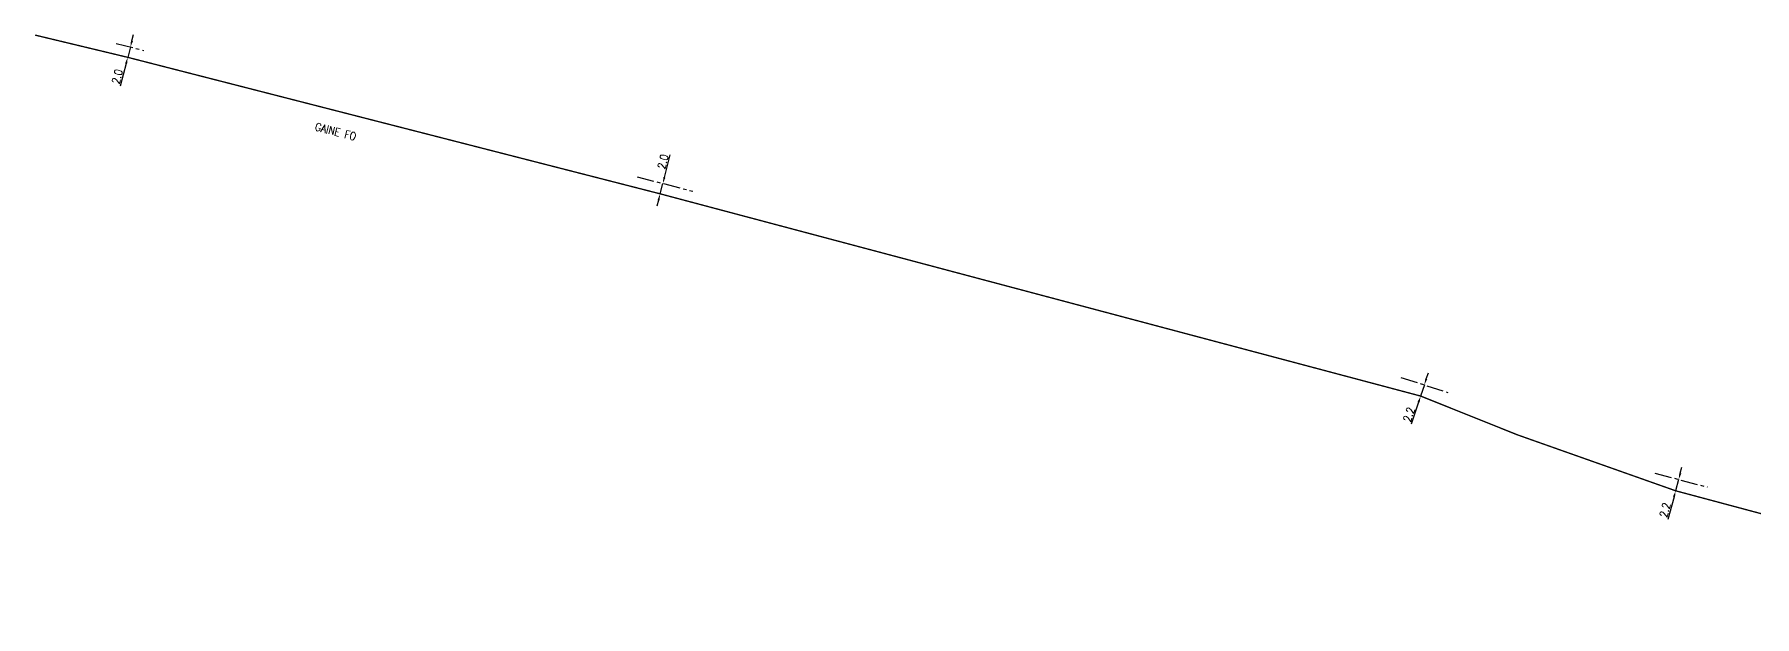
# Model space of a CAD drawing. Header units: millimetres. Extents: x 176014 to 176659, y 162887 to 163000.
# Drawn here: x 176013.6 to 176336.1, y 162891 to 163000.1 of the extents above; entities that cross this region are included whole.
import ezdxf
from ezdxf.enums import TextEntityAlignment as Align

# ---------------------------------------------------------------- set-up
doc = ezdxf.new("R2010")
doc.units = ezdxf.units.MM
doc.header["$PDMODE"] = 34
doc.linetypes.add('CENTER', pattern=[50.8, 31.75, -6.35, 6.35, -6.35])
doc.linetypes.add('O_GAINE', pattern=[2000, 1000, 1000])
doc.layers.get('Defpoints').update_dxf_attribs({"linetype": 'CONTINUOUS'})
doc.layers.add('O_100', color=6, linetype='O_GAINE')
doc.styles.get("Standard").update_dxf_attribs({"font": 'romans.shx', "width": 0.85})
doc.dimstyles.get("Standard").update_dxf_attribs({"dimtxt": 1.5, "dimasz": 1.2, "dimexe": 0.625, "dimexo": 0.625, "dimgap": 0.25, "dimtad": 1, "dimdec": 1, "dimzin": 0, "dimdsep": 46, "dimtxsty": 'Standard', "dimcen": -0.5, "dimadec": 0, "dimazin": 0, "dimtfac": 1, "dimtdec": 1, "dimtmove": 0, "dimatfit": 3, "dimfxl": 1, "dimtolj": 1, "dimtzin": 0, "dimarcsym": 0})

# ---------------------------------------------------------------- blocks, each defined once
blk = doc.blocks.new('*D0')
at = {"layer": 'Defpoints', "color": 0, "linetype": 'Continuous'}
for p in [(176031.6, 162997.77), (176031.6, 162997.77), (176031.1, 162995.83)]:
    blk.add_point(p, dxfattribs=at)
at = {"layer": 'O_100', "color": 0, "linetype": 'Continuous', "lineweight": -2}
for p, q in [((176031.9, 162998.93), (176032.2, 163000.09)), ((176031.6, 162997.77), (176031.1, 162995.83)), ((176030.8, 162994.67), (176029.7, 162990.44))]:
    blk.add_line(p, q, dxfattribs=at)
at = {"layer": 'O_100', "color": 0, "linetype": 'Continuous'}
for points in [[(176031.71, 162998.98), (176032.1, 162998.88), (176031.6, 162997.77)], [(176030.6, 162994.72), (176030.99, 162994.62), (176031.1, 162995.83)]]:
    blk.add_solid(points, dxfattribs=at)
at = {"layer": 'O_100', "color": 0, "linetype": 'Continuous', "insert": (176029.13, 162992.23), "char_height": 1.5, "attachment_point": 5, "rotation": 75.4588}
blk.add_mtext('\\A1;2.0', dxfattribs=at)
blk = doc.blocks.new('*D1')
at = {"layer": 'Defpoints', "color": 0, "linetype": 'Continuous'}
for p in [(176131.42, 162972.18), (176131.42, 162972.18), (176130.92, 162970.25)]:
    blk.add_point(p, dxfattribs=at)
at = {"layer": 'O_100', "color": 0, "linetype": 'Continuous', "lineweight": -2}
for p, q in [((176131.72, 162973.34), (176132.82, 162977.58)), ((176130.92, 162970.25), (176131.42, 162972.18)), ((176130.62, 162969.09), (176130.32, 162967.92))]:
    blk.add_line(p, q, dxfattribs=at)
at = {"layer": 'O_100', "color": 0, "linetype": 'Continuous'}
for points in [[(176131.53, 162973.39), (176131.92, 162973.29), (176131.42, 162972.18)], [(176130.43, 162969.14), (176130.81, 162969.04), (176130.92, 162970.25)]]:
    blk.add_solid(points, dxfattribs=at)
at = {"layer": 'O_100', "color": 0, "linetype": 'Continuous', "insert": (176131.45, 162976.29), "char_height": 1.5, "attachment_point": 5, "rotation": 75.4831}
blk.add_mtext('\\A1;2.0', dxfattribs=at)
blk = doc.blocks.new('*D2')
at = {"layer": 'Defpoints', "color": 0, "linetype": 'Continuous'}
for p in [(176273.5, 162932.35), (176274.19, 162934.44), (176274.19, 162934.44)]:
    blk.add_point(p, dxfattribs=at)
at = {"layer": 'O_100', "color": 0, "linetype": 'Continuous', "lineweight": -2}
for p, q in [((176274.56, 162935.58), (176274.94, 162936.72)), ((176272.9, 162932.55), (176272.9, 162932.55)), ((176274.19, 162934.44), (176273.5, 162932.35)), ((176273.59, 162934.63), (176273.59, 162934.63)), ((176273.12, 162931.21), (176271.75, 162927.06))]:
    blk.add_line(p, q, dxfattribs=at)
at = {"layer": 'O_100', "color": 0, "linetype": 'Continuous'}
for points in [[(176274.37, 162935.64), (176274.75, 162935.52), (176274.19, 162934.44)], [(176272.93, 162931.27), (176273.31, 162931.15), (176273.5, 162932.35)]]:
    blk.add_solid(points, dxfattribs=at)
at = {"layer": 'O_100', "color": 0, "linetype": 'Continuous', "insert": (176271.3, 162928.88), "char_height": 1.5, "attachment_point": 5, "rotation": 71.7527}
blk.add_mtext('\\A1;2.2', dxfattribs=at)
blk = doc.blocks.new('*D3')
at = {"layer": 'Defpoints', "color": 0, "linetype": 'Continuous'}
for p in [(176321.87, 162916.72), (176321.87, 162916.72), (176321.3, 162914.6)]:
    blk.add_point(p, dxfattribs=at)
at = {"layer": 'O_100', "color": 0, "linetype": 'Continuous', "lineweight": -2}
for p, q in [((176321.87, 162916.72), (176321.3, 162914.6)), ((176322.18, 162917.88), (176322.49, 162919.04)), ((176321, 162913.44), (176319.87, 162909.21))]:
    blk.add_line(p, q, dxfattribs=at)
at = {"layer": 'O_100', "color": 0, "linetype": 'Continuous'}
for points in [[(176321.99, 162917.93), (176322.38, 162917.83), (176321.87, 162916.72)], [(176320.8, 162913.49), (176321.19, 162913.39), (176321.3, 162914.6)]]:
    blk.add_solid(points, dxfattribs=at)
at = {"layer": 'O_100', "color": 0, "linetype": 'Continuous', "insert": (176319.31, 162911), "char_height": 1.5, "attachment_point": 5, "rotation": 75.045}
blk.add_mtext('\\A1;2.2', dxfattribs=at)

msp = doc.modelspace()

# ---------------------------------------------------------------- linework, layer by layer
at = {"layer": 'O_100', "flags": 128}
msp.add_lwpolyline([(176658.13, 162894.89, 0.25, 0.25, 0), (176657.99, 162892.32, 0.25, 0.25, 0), (176656.15, 162891.24, 0.25, 0.25, 0), (176654.24, 162891.15, 0.25, 0.25, 0), (176642.75, 162892.92, 0.25, 0.25, 0), (176632.94, 162893.34, 0.25, 0.25, 0), (176613.24, 162894.2, 0.25, 0.25, 0), (176591.35, 162894.43, 0.25, 0.25, 0), (176476.97, 162900.9, 0.25, 0.25, 0), (176422.03, 162904.82, 0.25, 0.25, 0), (176397.37, 162906.58, 0.25, 0.25, 0), (176397.2, 162902.41, 0.25, 0.25, 0), (176388.42, 162903.08, 0.25, 0.25, 0), (176384.25, 162897.23, 0.25, 0.25, 0), (176369.86, 162901.61, 0.25, 0.25, 0), (176321.3, 162914.6, 0.25, 0.25, 0), (176291.68, 162925.07, 0.25, 0.25, 0), (176273.5, 162932.35, 0.25, 0.25, 0), (176130.92, 162970.25, 0.25, 0.25, 0), (176031.1, 162995.83, 0.25, 0.25, 0), (176013.73, 163000, 0, 0, 0)], format="xyseb", dxfattribs=at)
at = {"layer": 'O_100', "color": 7, "linetype": 'CENTER', "ltscale": 0.1, "flags": 128}
for points in [[(176028.96, 162998.45), (176034.11, 162997.12)], [(176126.61, 162973.43), (176137.04, 162970.73)], [(176269.81, 162935.86), (176278.58, 162933.01)], [(176317.38, 162917.9), (176327.29, 162915.3)]]:
    msp.add_lwpolyline(points, dxfattribs=at)

# ---------------------------------------------------------------- texts
at = {"layer": 'O_100', "linetype": 'Continuous', "width": 0.85}
msp.add_text('GAINE FO', height=1.5, rotation=345.6232, dxfattribs=at).set_placement((176070.08, 162981.91), align=Align.MIDDLE)

# ---------------------------------------------------------------- dimensions: what is measured, and where the dimension line sits
at = {"layer": 'O_100', "linetype": 'Continuous'}
for base, p1, p2, angle, picture, middle in [((176031.6, 162997.77), (176031.1, 162995.83), (176031.6, 162997.77), 255.4588, '*D0', (176030.1, 162991.98)), ((176131.42, 162972.18), (176130.92, 162970.25), (176131.42, 162972.18), 255.4831, '*D1', (176132.42, 162976.04)), ((176274.19, 162934.44), (176273.5, 162932.35), (176274.19, 162934.44), 251.7527, '*D2', (176272.25, 162928.56)), ((176321.87, 162916.72), (176321.3, 162914.6), (176321.87, 162916.72), 255.045, '*D3', (176320.28, 162910.75))]:
    dim = msp.add_linear_dim(base=base, p1=p1, p2=p2, angle=angle, dimstyle='Standard', dxfattribs=at)
    dim.commit()
    dim.dimension.update_dxf_attribs({"geometry": picture, "text_midpoint": middle, "dimtype": 160})

doc.saveas('drawing.dxf')
